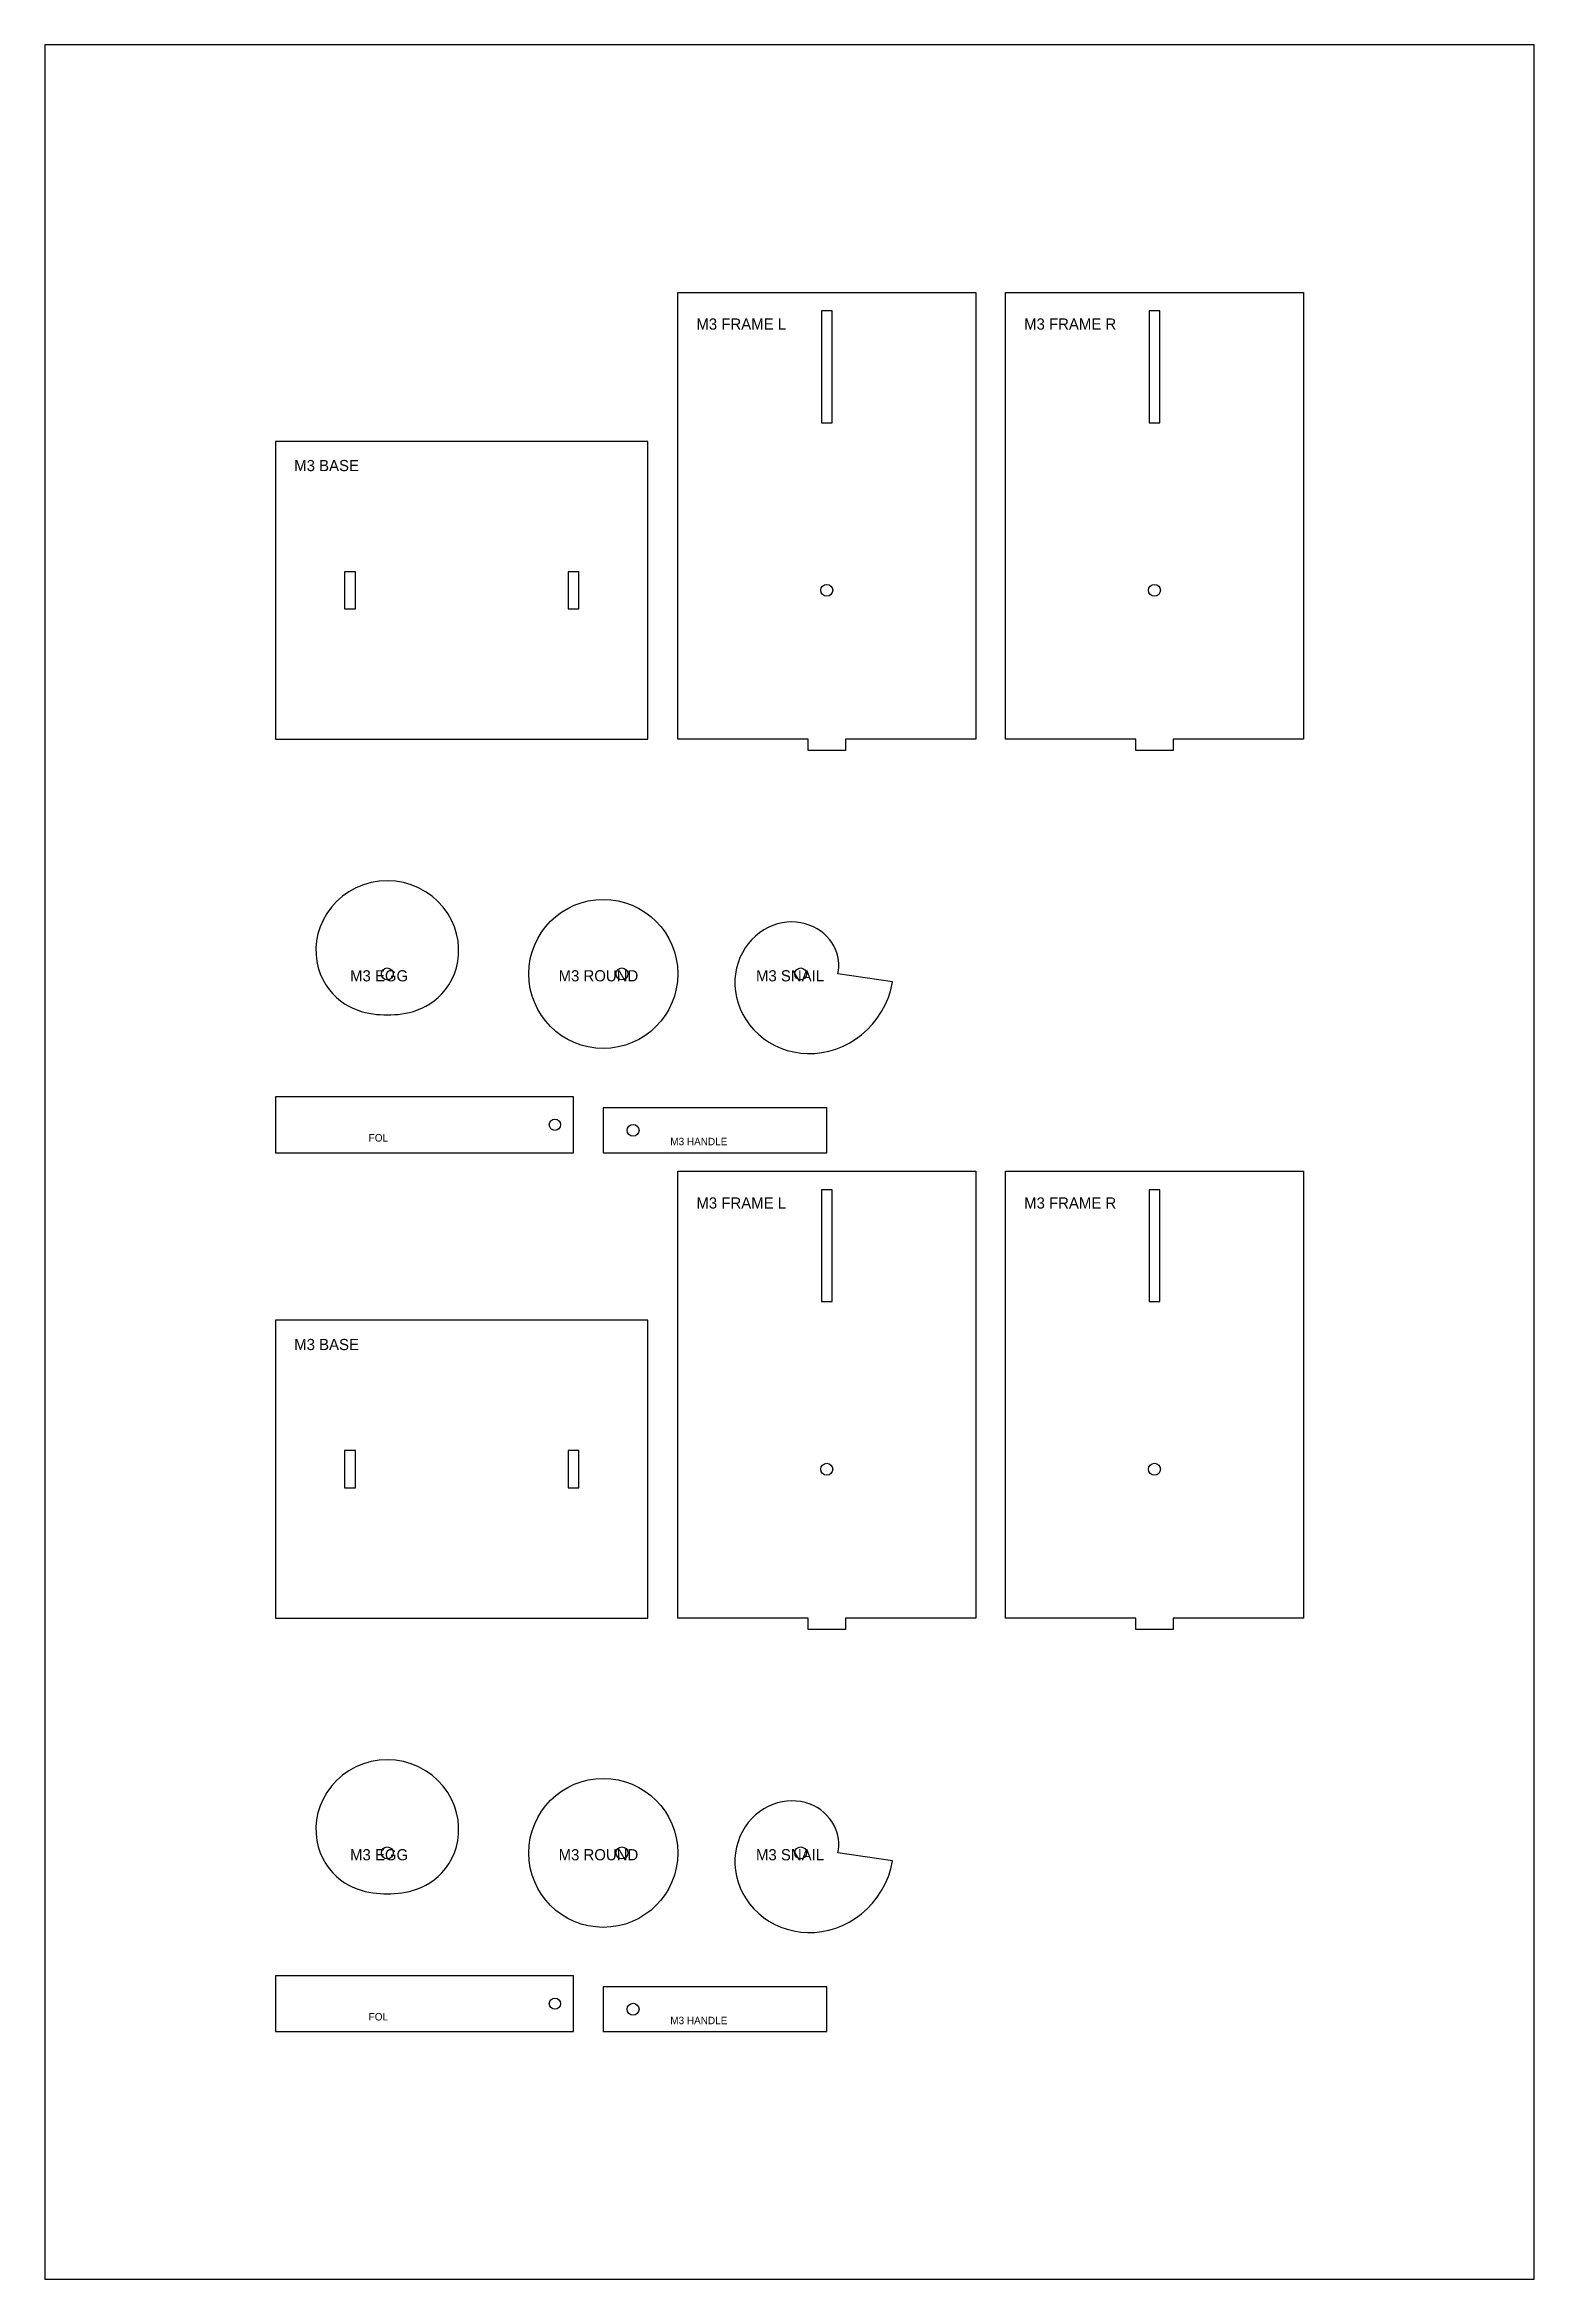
# Model space of a CAD drawing. Header units: metres. Extents: x 0 to 400, y 0 to 600.
import ezdxf

# ---------------------------------------------------------------- set-up
doc = ezdxf.new("R2010")
doc.units = ezdxf.units.M
for name, color, linetype in [('CUTS', 7, 'Continuous'), ('ENGRAVE', 1, 'Continuous'), ('SHEET', 8, 'Continuous')]:
    doc.layers.add(name, color=color, linetype=linetype)

msp = doc.modelspace()

# ---------------------------------------------------------------- linework, layer by layer
at = {"layer": 'CUTS'}
for points in [[(170, 533.5), (250, 533.5), (250, 413.5), (215, 413.5), (215, 410.5), (205, 410.5), (205, 413.5), (170, 413.5)], [(208.55, 498.5), (211.45, 498.5), (211.45, 528.5), (208.55, 528.5)], [(258, 533.5), (338, 533.5), (338, 413.5), (303, 413.5), (303, 410.5), (293, 410.5), (293, 413.5), (258, 413.5)], [(296.55, 498.5), (299.45, 498.5), (299.45, 528.5), (296.55, 528.5)], [(62, 413.5), (162, 413.5), (162, 493.5), (62, 493.5)], [(80.55, 448.5), (83.45, 448.5), (83.45, 458.5), (80.55, 458.5)], [(140.55, 448.5), (143.45, 448.5), (143.45, 458.5), (140.55, 458.5)], [(110, 350.5), (110.54, 352.12), (110.92, 353.84), (111.14, 355.63), (111.16, 357.48), (110.99, 359.36), (110.62, 361.25), (110.03, 363.13), (109.24, 364.96), (108.23, 366.73), (107.02, 368.4), (105.61, 369.94), (104.03, 371.34), (102.29, 372.56), (100.41, 373.6), (98.41, 374.42), (96.32, 375.02), (94.18, 375.38), (92, 375.5), (89.82, 375.38), (87.68, 375.02), (85.59, 374.42), (83.59, 373.6), (81.71, 372.56), (79.97, 371.34), (78.39, 369.94), (76.98, 368.4), (75.77, 366.73), (74.76, 364.96), (73.97, 363.13), (73.38, 361.25), (73.01, 359.36), (72.84, 357.48), (72.86, 355.63), (73.08, 353.84), (73.46, 352.12), (74, 350.5), (74.68, 348.98), (75.47, 347.59), (76.36, 346.31), (77.34, 345.16), (78.37, 344.14), (79.44, 343.25), (80.54, 342.48), (81.66, 341.82), (82.77, 341.27), (83.88, 340.82), (84.96, 340.45), (86.03, 340.16), (87.07, 339.94), (88.09, 339.77), (89.09, 339.64), (90.07, 339.56), (91.04, 339.52), (92, 339.5), (92.96, 339.52), (93.93, 339.56), (94.91, 339.64), (95.91, 339.77), (96.93, 339.94), (97.97, 340.16), (99.04, 340.45), (100.12, 340.82), (101.23, 341.27), (102.34, 341.82), (103.46, 342.48), (104.56, 343.25), (105.63, 344.14), (106.66, 345.16), (107.64, 346.31), (108.53, 347.59), (109.32, 348.98)], [(213, 350.5), (213.17, 351.39), (213.26, 352.31), (213.26, 353.25), (213.18, 354.21), (213.01, 355.17), (212.74, 356.12), (212.39, 357.07), (211.94, 358), (211.4, 358.9), (210.77, 359.76), (210.05, 360.57), (209.25, 361.33), (208.37, 362.02), (207.42, 362.64), (206.4, 363.18), (205.32, 363.63), (204.18, 363.99), (203, 364.25), (201.78, 364.41), (200.54, 364.45), (199.28, 364.39), (198.01, 364.2), (196.75, 363.91), (195.5, 363.49), (194.28, 362.96), (193.09, 362.31), (191.95, 361.55), (190.87, 360.68), (189.86, 359.7), (188.93, 358.62), (188.08, 357.46), (187.34, 356.2), (186.7, 354.87), (186.18, 353.47), (185.77, 352.01), (185.5, 350.5), (185.36, 348.96), (185.36, 347.39), (185.49, 345.81), (185.77, 344.23), (186.2, 342.66), (186.76, 341.12), (187.47, 339.63), (188.32, 338.18), (189.3, 336.8), (190.41, 335.5), (191.65, 334.29), (193, 333.18), (194.46, 332.19), (196.02, 331.31), (197.66, 330.58), (199.38, 329.98), (201.17, 329.54), (203, 329.25), (204.87, 329.12), (206.76, 329.16), (208.66, 329.37), (210.55, 329.75), (212.42, 330.3), (214.25, 331.01), (216.02, 331.9), (217.73, 332.94), (219.35, 334.15), (220.87, 335.5), (222.28, 337), (223.57, 338.62), (224.71, 340.37), (225.71, 342.23), (226.54, 344.19), (227.21, 346.23), (227.7, 348.34)], [(62, 302.5), (142, 302.5), (142, 317.5), (62, 317.5)], [(150, 302.5), (210, 302.5), (210, 314.5), (150, 314.5)], [(170, 297.5), (250, 297.5), (250, 177.5), (215, 177.5), (215, 174.5), (205, 174.5), (205, 177.5), (170, 177.5)], [(258, 297.5), (338, 297.5), (338, 177.5), (303, 177.5), (303, 174.5), (293, 174.5), (293, 177.5), (258, 177.5)], [(208.55, 262.5), (211.45, 262.5), (211.45, 292.5), (208.55, 292.5)], [(296.55, 262.5), (299.45, 262.5), (299.45, 292.5), (296.55, 292.5)], [(62, 177.5), (162, 177.5), (162, 257.5), (62, 257.5)], [(80.55, 212.5), (83.45, 212.5), (83.45, 222.5), (80.55, 222.5)], [(140.55, 212.5), (143.45, 212.5), (143.45, 222.5), (140.55, 222.5)], [(110, 114.5), (110.54, 116.12), (110.92, 117.84), (111.14, 119.63), (111.16, 121.48), (110.99, 123.36), (110.62, 125.25), (110.03, 127.13), (109.24, 128.96), (108.23, 130.73), (107.02, 132.4), (105.61, 133.94), (104.03, 135.34), (102.29, 136.56), (100.41, 137.6), (98.41, 138.42), (96.32, 139.02), (94.18, 139.38), (92, 139.5), (89.82, 139.38), (87.68, 139.02), (85.59, 138.42), (83.59, 137.6), (81.71, 136.56), (79.97, 135.34), (78.39, 133.94), (76.98, 132.4), (75.77, 130.73), (74.76, 128.96), (73.97, 127.13), (73.38, 125.25), (73.01, 123.36), (72.84, 121.48), (72.86, 119.63), (73.08, 117.84), (73.46, 116.12), (74, 114.5), (74.68, 112.98), (75.47, 111.59), (76.36, 110.31), (77.34, 109.16), (78.37, 108.14), (79.44, 107.25), (80.54, 106.48), (81.66, 105.82), (82.77, 105.27), (83.88, 104.82), (84.96, 104.45), (86.03, 104.16), (87.07, 103.94), (88.09, 103.77), (89.09, 103.64), (90.07, 103.56), (91.04, 103.52), (92, 103.5), (92.96, 103.52), (93.93, 103.56), (94.91, 103.64), (95.91, 103.77), (96.93, 103.94), (97.97, 104.16), (99.04, 104.45), (100.12, 104.82), (101.23, 105.27), (102.34, 105.82), (103.46, 106.48), (104.56, 107.25), (105.63, 108.14), (106.66, 109.16), (107.64, 110.31), (108.53, 111.59), (109.32, 112.98)], [(213, 114.5), (213.17, 115.39), (213.26, 116.31), (213.26, 117.25), (213.18, 118.21), (213.01, 119.17), (212.74, 120.12), (212.39, 121.07), (211.94, 122), (211.4, 122.9), (210.77, 123.76), (210.05, 124.57), (209.25, 125.33), (208.37, 126.02), (207.42, 126.64), (206.4, 127.18), (205.32, 127.63), (204.18, 127.99), (203, 128.25), (201.78, 128.41), (200.54, 128.45), (199.28, 128.39), (198.01, 128.2), (196.75, 127.91), (195.5, 127.49), (194.28, 126.96), (193.09, 126.31), (191.95, 125.55), (190.87, 124.68), (189.86, 123.7), (188.93, 122.62), (188.08, 121.46), (187.34, 120.2), (186.7, 118.87), (186.18, 117.47), (185.77, 116.01), (185.5, 114.5), (185.36, 112.96), (185.36, 111.39), (185.49, 109.81), (185.77, 108.23), (186.2, 106.66), (186.76, 105.12), (187.47, 103.63), (188.32, 102.18), (189.3, 100.8), (190.41, 99.5), (191.65, 98.29), (193, 97.18), (194.46, 96.19), (196.02, 95.31), (197.66, 94.58), (199.38, 93.98), (201.17, 93.54), (203, 93.25), (204.87, 93.12), (206.76, 93.16), (208.66, 93.37), (210.55, 93.75), (212.42, 94.3), (214.25, 95.01), (216.02, 95.9), (217.73, 96.94), (219.35, 98.15), (220.87, 99.5), (222.28, 101), (223.57, 102.62), (224.71, 104.37), (225.71, 106.23), (226.54, 108.19), (227.21, 110.23), (227.7, 112.34)], [(62, 66.5), (142, 66.5), (142, 81.5), (62, 81.5)], [(150, 66.5), (210, 66.5), (210, 78.5), (150, 78.5)]]:
    msp.add_lwpolyline(points, close=True, dxfattribs=at)
for centre, radius in [((210, 453.5), 1.6), ((298, 453.5), 1.6), ((150, 350.5), 20), ((92, 350.5), 1.6), ((155, 350.5), 1.6), ((203, 350.5), 1.6), ((137, 310), 1.5), ((158, 308.5), 1.6), ((210, 217.5), 1.6), ((298, 217.5), 1.6), ((150, 114.5), 20), ((92, 114.5), 1.6), ((155, 114.5), 1.6), ((203, 114.5), 1.6), ((137, 74), 1.5), ((158, 72.5), 1.6)]:
    msp.add_circle(centre, radius, dxfattribs=at)
at = {"layer": 'SHEET', "color": 8}
msp.add_lwpolyline([(0, 0), (400, 0), (400, 600), (0, 600)], close=True, dxfattribs=at)

# ---------------------------------------------------------------- texts
at = {"layer": 'ENGRAVE'}
for s, height, p in [('M3 FRAME L', 3, (175, 523.5)), ('M3 FRAME R', 3, (263, 523.5)), ('M3 BASE', 3, (67, 485.5)), ('M3 EGG', 3, (82, 348.5)), ('M3 ROUND', 3, (138, 348.5)), ('M3 SNAIL', 3, (191, 348.5)), ('FOL', 2, (87, 305.5)), ('M3 HANDLE', 2, (168, 304.5)), ('M3 FRAME L', 3, (175, 287.5)), ('M3 FRAME R', 3, (263, 287.5)), ('M3 BASE', 3, (67, 249.5)), ('M3 EGG', 3, (82, 112.5)), ('M3 ROUND', 3, (138, 112.5)), ('M3 SNAIL', 3, (191, 112.5)), ('FOL', 2, (87, 69.5)), ('M3 HANDLE', 2, (168, 68.5))]:
    msp.add_text(s, height=height, dxfattribs=at).set_placement(p)

doc.saveas('drawing.dxf')
